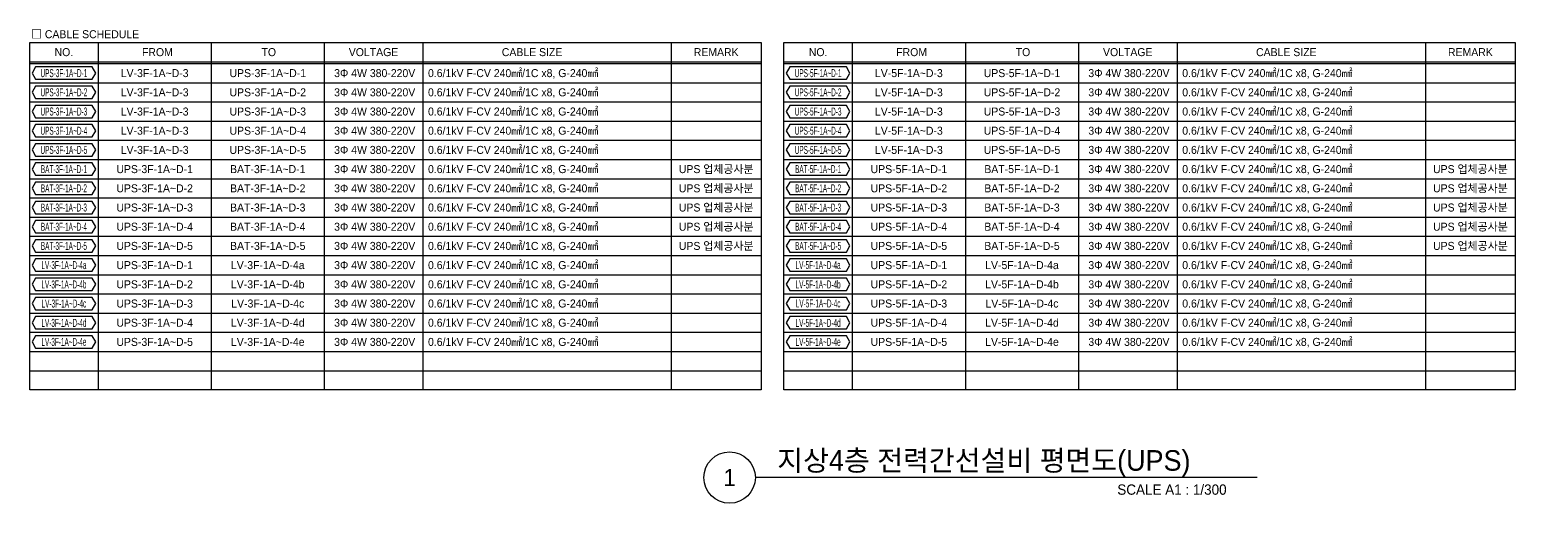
# Model space of a CAD drawing. Header units: millimetres. Extents: x 28900 to 374393, y -351975 to 838289.
# Drawn here: x 28900 to 158807, y 365250 to 406691 of the extents above; entities that cross this region are included whole.
import ezdxf
from ezdxf.enums import TextEntityAlignment as Align

# ---------------------------------------------------------------- set-up
doc = ezdxf.new("R2010")
doc.units = ezdxf.units.MM
doc.header["$LTSCALE"] = 150
for name, color, linetype in [('-----26 Electrical Cable Tray_HV_발전기 B', 103, 'Continuous'), ('-----29 Cable Schedule', 1, 'Continuous'), ('-----29 Indicator', 1, 'Continuous'), ('-----29 주기', 1, 'Continuous'), ('-----30 Text', 2, 'Continuous'), ('-----41 Drawing Title', 2, 'Continuous')]:
    doc.layers.add(name, color=color, linetype=linetype)
doc.styles.add('ELEC', font='Dotum.ttf')

msp = doc.modelspace()

# ---------------------------------------------------------------- linework, layer by layer
at = {"layer": '-----41 Drawing Title', "color": 7}
msp.add_line((136247, 367500), (92353, 367500), dxfattribs=at)
msp.add_circle((90103, 367500), 2250, dxfattribs=at)

# ---------------------------------------------------------------- texts
at = {"layer": '-----41 Drawing Title', "color": 2, "style": 'ELEC'}
msp.add_text('지상4층 전력간선설비 평면도(UPS)', height=1800, dxfattribs=at).set_placement((94270, 368100))
at = {"layer": '-----41 Drawing Title', "color": 7, "style": 'ELEC'}
msp.add_text('1', height=1500, dxfattribs=at).set_placement((90103, 367500), align=Align.MIDDLE)
at = {"layer": '-----41 Drawing Title', "style": 'ELEC'}
msp.add_text('SCALE A1 : 1/300', height=900, dxfattribs=at).set_placement((133562, 366000), align=Align.RIGHT)

# ---------------------------------------------------------------- wipeouts: each hides what was drawn before it
at = {"color": 3}
for points in [[(28900, 405568), (92854, 405568), (92854, 375172), (28900, 375172)], [(94854, 405568), (158807, 405568), (158807, 375172), (94854, 375172)]]:
    msp.add_wipeout(points, dxfattribs=at).dxf.layer = '-----26 Electrical Cable Tray_HV_발전기 B'

# ---------------------------------------------------------------- next in the draw order: linework, layer by layer
at = {"layer": '-----29 Cable Schedule'}
for p, q in [((34880, 405568), (34880, 403732)), ((44771, 405568), (44771, 403732)), ((54663, 405568), (54663, 403732)), ((63274, 405568), (63274, 403732)), ((85004, 405568), (85004, 403732)), ((100834, 405568), (100834, 403732)), ((110725, 405568), (110725, 403732)), ((120617, 405568), (120617, 403732)), ((129228, 405568), (129228, 403732)), ((150957, 405568), (150957, 403732))]:
    msp.add_line(p, q, dxfattribs=at)
at = {"layer": '-----29 Cable Schedule', "color": 3}
for p, q in [((28900, 403888), (92854, 403888)), ((28900, 403732), (92854, 403732)), ((94854, 403888), (158807, 403888)), ((94854, 403732), (158807, 403732))]:
    msp.add_line(p, q, dxfattribs=at)
at = {"layer": '-----29 Cable Schedule', "color": 1}
for p, q in [((34880, 403732), (34880, 375172)), ((44771, 403732), (44771, 375172)), ((54663, 403732), (54663, 375172)), ((63274, 403732), (63274, 375172)), ((85004, 403732), (85004, 375172)), ((100834, 403732), (100834, 375172)), ((110725, 403732), (110725, 375172)), ((120617, 403732), (120617, 375172)), ((129228, 403732), (129228, 375172)), ((150957, 403732), (150957, 375172)), ((28900, 402052), (92854, 402052)), ((94854, 402052), (158807, 402052)), ((28900, 400372), (92854, 400372)), ((94854, 400372), (158807, 400372)), ((28900, 398692), (92854, 398692)), ((94854, 398692), (158807, 398692)), ((28900, 397012), (92854, 397012)), ((94854, 397012), (158807, 397012)), ((28900, 395332), (92854, 395332)), ((94854, 395332), (158807, 395332)), ((28900, 393652), (92854, 393652)), ((94854, 393652), (158807, 393652)), ((28900, 391972), (92854, 391972)), ((94854, 391972), (158807, 391972)), ((28900, 390292), (92854, 390292)), ((94854, 390292), (158807, 390292)), ((28900, 388612), (92854, 388612)), ((94854, 388612), (158807, 388612)), ((28900, 386932), (92854, 386932)), ((94854, 386932), (158807, 386932)), ((28900, 385252), (92854, 385252)), ((94854, 385252), (158807, 385252)), ((28900, 383572), (92854, 383572)), ((94854, 383572), (158807, 383572)), ((28900, 381892), (92854, 381892)), ((94854, 381892), (158807, 381892)), ((28900, 380212), (92854, 380212)), ((94854, 380212), (158807, 380212)), ((28900, 378532), (92854, 378532)), ((94854, 378532), (158807, 378532)), ((28900, 376852), (92854, 376852)), ((94854, 376852), (158807, 376852))]:
    msp.add_line(p, q, dxfattribs=at)
at = {"layer": '-----29 Cable Schedule', "color": 3}
for points in [[(28900, 405568), (92854, 405568), (92854, 375172), (28900, 375172)], [(94854, 405568), (158807, 405568), (158807, 375172), (94854, 375172)]]:
    msp.add_lwpolyline(points, close=True, dxfattribs=at)
at = {"layer": '-----29 주기'}
for points in [[(29420, 403431), (29109, 402892), (29420, 402353), (34359, 402353), (34671, 402892), (34359, 403431)], [(95374, 403431), (95063, 402892), (95374, 402353), (100313, 402353), (100624, 402892), (100313, 403431)], [(29420, 401751), (29109, 401212), (29420, 400673), (34359, 400673), (34671, 401212), (34359, 401751)], [(95374, 401751), (95063, 401212), (95374, 400673), (100313, 400673), (100624, 401212), (100313, 401751)], [(29420, 400071), (29109, 399532), (29420, 398993), (34359, 398993), (34671, 399532), (34359, 400071)], [(95374, 400071), (95063, 399532), (95374, 398993), (100313, 398993), (100624, 399532), (100313, 400071)], [(29420, 398391), (29109, 397852), (29420, 397313), (34359, 397313), (34671, 397852), (34359, 398391)], [(95374, 398391), (95063, 397852), (95374, 397313), (100313, 397313), (100624, 397852), (100313, 398391)], [(29420, 396711), (29109, 396172), (29420, 395633), (34359, 395633), (34671, 396172), (34359, 396711)], [(95374, 396711), (95063, 396172), (95374, 395633), (100313, 395633), (100624, 396172), (100313, 396711)], [(29420, 395031), (29109, 394492), (29420, 393953), (34359, 393953), (34671, 394492), (34359, 395031)], [(95374, 395031), (95063, 394492), (95374, 393953), (100313, 393953), (100624, 394492), (100313, 395031)], [(29420, 393351), (29109, 392812), (29420, 392273), (34359, 392273), (34671, 392812), (34359, 393351)], [(95374, 393351), (95063, 392812), (95374, 392273), (100313, 392273), (100624, 392812), (100313, 393351)], [(29420, 391671), (29109, 391132), (29420, 390593), (34359, 390593), (34671, 391132), (34359, 391671)], [(95374, 391671), (95063, 391132), (95374, 390593), (100313, 390593), (100624, 391132), (100313, 391671)], [(29420, 389991), (29109, 389452), (29420, 388913), (34359, 388913), (34671, 389452), (34359, 389991)], [(95374, 389991), (95063, 389452), (95374, 388913), (100313, 388913), (100624, 389452), (100313, 389991)], [(29420, 388311), (29109, 387772), (29420, 387233), (34359, 387233), (34671, 387772), (34359, 388311)], [(95374, 388311), (95063, 387772), (95374, 387233), (100313, 387233), (100624, 387772), (100313, 388311)], [(29420, 386631), (29109, 386092), (29420, 385553), (34359, 385553), (34671, 386092), (34359, 386631)], [(95374, 386631), (95063, 386092), (95374, 385553), (100313, 385553), (100624, 386092), (100313, 386631)], [(29420, 384951), (29109, 384412), (29420, 383873), (34359, 383873), (34671, 384412), (34359, 384951)], [(95374, 384951), (95063, 384412), (95374, 383873), (100313, 383873), (100624, 384412), (100313, 384951)], [(29420, 383271), (29109, 382732), (29420, 382193), (34359, 382193), (34671, 382732), (34359, 383271)], [(95374, 383271), (95063, 382732), (95374, 382193), (100313, 382193), (100624, 382732), (100313, 383271)], [(29420, 381591), (29109, 381052), (29420, 380513), (34359, 380513), (34671, 381052), (34359, 381591)], [(95374, 381591), (95063, 381052), (95374, 380513), (100313, 380513), (100624, 381052), (100313, 381591)], [(29420, 379911), (29109, 379372), (29420, 378833), (34359, 378833), (34671, 379372), (34359, 379911)], [(95374, 379911), (95063, 379372), (95374, 378833), (100313, 378833), (100624, 379372), (100313, 379911)]]:
    msp.add_lwpolyline(points, close=True, dxfattribs=at)

# ---------------------------------------------------------------- next in the draw order: texts
at = {"layer": '-----29 Indicator', "color": 2, "linetype": 'Continuous', "style": 'ELEC'}
msp.add_text('□ CABLE SCHEDULE', height=700, dxfattribs=at).set_placement((29016, 406296), align=Align.MIDDLE_LEFT)
at = {"layer": '-----30 Text', "style": 'ELEC'}
for p in [(31890, 404728), (97844, 404728)]:
    msp.add_text('NO.', height=700, dxfattribs=at).set_placement(p, align=Align.MIDDLE)
for s, p in [('FROM', (40066, 404728)), ('TO', (49806, 404728)), ('VOLTAGE', (58966, 404728)), ('CABLE SIZE', (72831, 404728)), ('REMARK', (88929, 404728)), ('FROM', (106020, 404728)), ('TO', (115759, 404728)), ('VOLTAGE', (124919, 404728)), ('CABLE SIZE', (138785, 404728)), ('REMARK', (154882, 404728))]:
    msp.add_text(s, height=700, dxfattribs=at).set_placement(p, align=Align.MIDDLE_CENTER)
at = {"layer": '-----30 Text', "linetype": 'Continuous', "style": 'ELEC', "width": 0.5}
for s, p in [('UPS-3F-1A~D-1', (31890, 402892)), ('UPS-5F-1A~D-1', (97844, 402892)), ('UPS-3F-1A~D-2', (31890, 401212)), ('UPS-5F-1A~D-2', (97844, 401212)), ('UPS-3F-1A~D-3', (31890, 399532)), ('UPS-5F-1A~D-3', (97844, 399532)), ('UPS-3F-1A~D-4', (31890, 397852)), ('UPS-5F-1A~D-4', (97844, 397852)), ('UPS-3F-1A~D-5', (31890, 396172)), ('UPS-5F-1A~D-5', (97844, 396172)), ('BAT-3F-1A~D-1', (31890, 394492)), ('BAT-5F-1A~D-1', (97844, 394492)), ('BAT-3F-1A~D-2', (31890, 392812)), ('BAT-5F-1A~D-2', (97844, 392812)), ('BAT-3F-1A~D-3', (31890, 391132)), ('BAT-5F-1A~D-3', (97844, 391132)), ('BAT-3F-1A~D-4', (31890, 389452)), ('BAT-5F-1A~D-4', (97844, 389452)), ('BAT-3F-1A~D-5', (31890, 387772)), ('BAT-5F-1A~D-5', (97844, 387772)), ('LV-3F-1A~D-4a', (31890, 386092)), ('LV-5F-1A~D-4a', (97844, 386092)), ('LV-3F-1A~D-4b', (31890, 384412)), ('LV-5F-1A~D-4b', (97844, 384412)), ('LV-3F-1A~D-4c', (31890, 382732)), ('LV-5F-1A~D-4c', (97844, 382732)), ('LV-3F-1A~D-4d', (31890, 381052)), ('LV-5F-1A~D-4d', (97844, 381052)), ('LV-3F-1A~D-4e', (31890, 379372)), ('LV-5F-1A~D-4e', (97844, 379372))]:
    msp.add_text(s, height=700, dxfattribs=at).set_placement(p, align=Align.MIDDLE)
at = {"layer": '-----30 Text', "color": 3, "style": 'ELEC'}
for s, p in [('LV-3F-1A~D-3', (39826, 402892)), ('UPS-3F-1A~D-1', (49717, 402892)), ('3Φ 4W 380-220V', (59068, 402892)), ('LV-5F-1A~D-3', (105779, 402892)), ('UPS-5F-1A~D-1', (115671, 402892)), ('3Φ 4W 380-220V', (125021, 402892)), ('LV-3F-1A~D-3', (39826, 401212)), ('UPS-3F-1A~D-2', (49717, 401212)), ('3Φ 4W 380-220V', (59068, 401212)), ('LV-5F-1A~D-3', (105779, 401212)), ('UPS-5F-1A~D-2', (115671, 401212)), ('3Φ 4W 380-220V', (125021, 401212)), ('LV-3F-1A~D-3', (39826, 399532)), ('UPS-3F-1A~D-3', (49717, 399532)), ('3Φ 4W 380-220V', (59068, 399532)), ('LV-5F-1A~D-3', (105779, 399532)), ('UPS-5F-1A~D-3', (115671, 399532)), ('3Φ 4W 380-220V', (125021, 399532)), ('LV-3F-1A~D-3', (39826, 397852)), ('UPS-3F-1A~D-4', (49717, 397852)), ('3Φ 4W 380-220V', (59068, 397852)), ('LV-5F-1A~D-3', (105779, 397852)), ('UPS-5F-1A~D-4', (115671, 397852)), ('3Φ 4W 380-220V', (125021, 397852)), ('LV-3F-1A~D-3', (39826, 396172)), ('UPS-3F-1A~D-5', (49717, 396172)), ('3Φ 4W 380-220V', (59068, 396172)), ('LV-5F-1A~D-3', (105779, 396172)), ('UPS-5F-1A~D-5', (115671, 396172)), ('3Φ 4W 380-220V', (125021, 396172)), ('UPS-3F-1A~D-1', (39826, 386092)), ('LV-3F-1A~D-4a', (49717, 386092)), ('3Φ 4W 380-220V', (59068, 386092)), ('UPS-5F-1A~D-1', (105779, 386092)), ('LV-5F-1A~D-4a', (115671, 386092)), ('3Φ 4W 380-220V', (125021, 386092)), ('UPS-3F-1A~D-2', (39826, 384412)), ('LV-3F-1A~D-4b', (49717, 384412)), ('3Φ 4W 380-220V', (59068, 384412)), ('UPS-5F-1A~D-2', (105779, 384412)), ('LV-5F-1A~D-4b', (115671, 384412)), ('3Φ 4W 380-220V', (125021, 384412)), ('UPS-3F-1A~D-3', (39826, 382732)), ('LV-3F-1A~D-4c', (49717, 382732)), ('3Φ 4W 380-220V', (59068, 382732)), ('UPS-5F-1A~D-3', (105779, 382732)), ('LV-5F-1A~D-4c', (115671, 382732)), ('3Φ 4W 380-220V', (125021, 382732)), ('UPS-3F-1A~D-4', (39826, 381052)), ('LV-3F-1A~D-4d', (49717, 381052)), ('3Φ 4W 380-220V', (59068, 381052)), ('UPS-5F-1A~D-4', (105779, 381052)), ('LV-5F-1A~D-4d', (115671, 381052)), ('3Φ 4W 380-220V', (125021, 381052)), ('UPS-3F-1A~D-5', (39826, 379372)), ('LV-3F-1A~D-4e', (49717, 379372)), ('3Φ 4W 380-220V', (59068, 379372)), ('UPS-5F-1A~D-5', (105779, 379372)), ('LV-5F-1A~D-4e', (115671, 379372)), ('3Φ 4W 380-220V', (125021, 379372))]:
    msp.add_text(s, height=700, dxfattribs=at).set_placement(p, align=Align.MIDDLE_CENTER)
for p in [(63731, 402892), (129685, 402892), (63731, 401212), (129685, 401212), (63731, 399532), (129685, 399532), (63731, 397852), (129685, 397852), (63731, 396172), (129685, 396172), (63731, 386092), (129685, 386092), (63731, 384412), (129685, 384412), (63731, 382732), (129685, 382732), (63731, 381052), (129685, 381052), (63731, 379372), (129685, 379372)]:
    msp.add_text('0.6/1kV F-CV 240㎟/1C x8, G-240㎟', height=700, dxfattribs=at).set_placement(p, align=Align.MIDDLE_LEFT)
at = {"layer": '-----30 Text', "color": 11, "style": 'ELEC'}
for p in [(63731, 394492), (129685, 394492), (63731, 392812), (129685, 392812), (63731, 391132), (129685, 391132), (63731, 389452), (129685, 389452), (63731, 387772), (129685, 387772)]:
    msp.add_text('0.6/1kV F-CV 240㎟/1C x8, G-240㎟', height=700, dxfattribs=at).set_placement(p, align=Align.MIDDLE_LEFT)
for s, p in [('UPS 업체공사분', (88929, 394492)), ('UPS 업체공사분', (154882, 394492)), ('UPS-3F-1A~D-1', (39826, 394492)), ('BAT-3F-1A~D-1', (49717, 394492)), ('3Φ 4W 380-220V', (59068, 394492)), ('UPS-5F-1A~D-1', (105779, 394492)), ('BAT-5F-1A~D-1', (115671, 394492)), ('3Φ 4W 380-220V', (125021, 394492)), ('UPS-3F-1A~D-2', (39826, 392812)), ('BAT-3F-1A~D-2', (49717, 392812)), ('3Φ 4W 380-220V', (59068, 392812)), ('UPS 업체공사분', (88929, 392812)), ('UPS-5F-1A~D-2', (105779, 392812)), ('BAT-5F-1A~D-2', (115671, 392812)), ('3Φ 4W 380-220V', (125021, 392812)), ('UPS 업체공사분', (154882, 392812)), ('UPS-3F-1A~D-3', (39826, 391132)), ('BAT-3F-1A~D-3', (49717, 391132)), ('3Φ 4W 380-220V', (59068, 391132)), ('UPS 업체공사분', (88929, 391132)), ('UPS-5F-1A~D-3', (105779, 391132)), ('BAT-5F-1A~D-3', (115671, 391132)), ('3Φ 4W 380-220V', (125021, 391132)), ('UPS 업체공사분', (154882, 391132)), ('UPS-3F-1A~D-4', (39826, 389452)), ('BAT-3F-1A~D-4', (49717, 389452)), ('3Φ 4W 380-220V', (59068, 389452)), ('UPS 업체공사분', (88929, 389452)), ('UPS-5F-1A~D-4', (105779, 389452)), ('BAT-5F-1A~D-4', (115671, 389452)), ('3Φ 4W 380-220V', (125021, 389452)), ('UPS 업체공사분', (154882, 389452)), ('UPS-3F-1A~D-5', (39826, 387772)), ('BAT-3F-1A~D-5', (49717, 387772)), ('3Φ 4W 380-220V', (59068, 387772)), ('UPS 업체공사분', (88929, 387772)), ('UPS-5F-1A~D-5', (105779, 387772)), ('BAT-5F-1A~D-5', (115671, 387772)), ('3Φ 4W 380-220V', (125021, 387772)), ('UPS 업체공사분', (154882, 387772))]:
    msp.add_text(s, height=700, dxfattribs=at).set_placement(p, align=Align.MIDDLE_CENTER)

doc.saveas('drawing.dxf')
